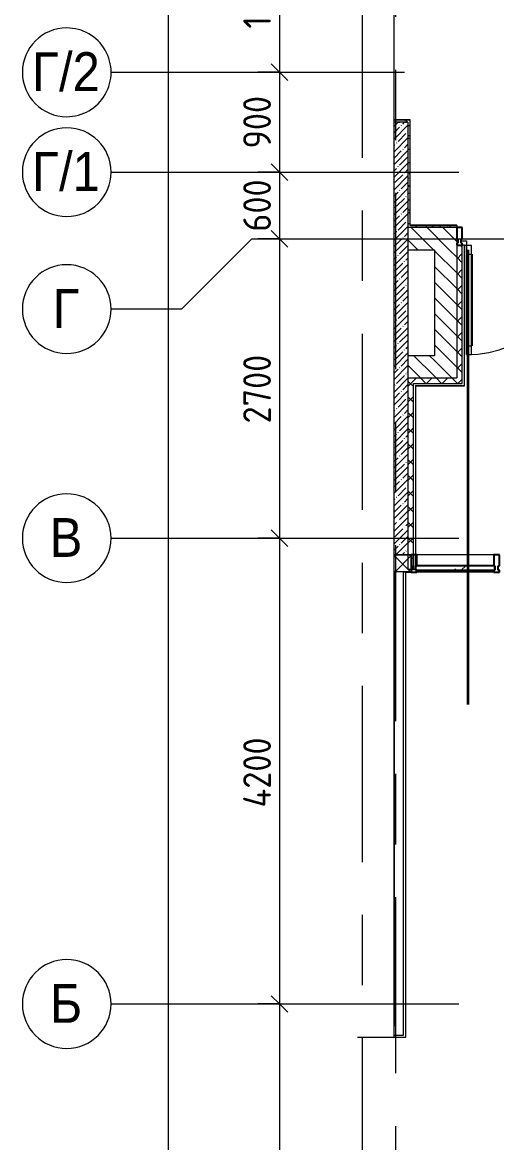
# Model space of a CAD drawing. Header units: millimetres. Extents: x 81494 to 296443, y -8553 to 29000.
# Drawn here: x 81494 to 85770, y 2350 to 12450 of the extents above; entities that cross this region are included whole.
import ezdxf

# ---------------------------------------------------------------- set-up
doc = ezdxf.new("R2010")
doc.units = ezdxf.units.MM
doc.linetypes.add('Осевая', pattern=[3175, 635, -476.25, 1587.5, -476.25])
for name, color, linetype, lineweight in [('A-ANNO-DIMS', 7, 'Continuous', 9), ('A-ANNO-DIMS-100', 7, 'Continuous', 9), ('A-DETL-1', 7, 'Continuous', 35), ('A-DETL-GENF', 7, 'Continuous', 9), ('A-GLAZ-CURT', 7, 'Continuous', 9), ('A-GLAZ-CURT-1', 7, 'Continuous', 25), ('A-GLAZ-CWMG', 7, 'Continuous', 9), ('A-GLAZ-CWMG-1', 7, 'Continuous', 25), ('A-WALL', 7, 'Continuous', 9), ('I-WALL', 7, 'Continuous', 9), ('Оси', 7, 'Continuous', 9), ('Оси-1', 7, 'Continuous', 20), ('Оси-2', 7, 'Осевая', 9)]:
    doc.layers.add(name, color=color, linetype=linetype, lineweight=lineweight)
for name, color, linetype, lineweight, true_color in [('A-DOOR-1', 7, 'Continuous', 9, 0xc0c0c0), ('A-WALL-1', 9, 'Continuous', 9, 0x808080), ('A-WALL-FNSH-1', 9, 'Continuous', 9, 0x808080)]:
    doc.layers.add(name, color=color, linetype=linetype, lineweight=lineweight, true_color=true_color)
doc.styles.add('Arial', font='arial.ttf', dxfattribs={"width": 0.9, "height": 350})
doc.styles.add('ISOCPEUR', font='isocpeur.ttf', dxfattribs={"width": 0.9, "height": 250})
doc.dimstyles.new('ISO-2_5_0_9К_БОЛЬШОЙ_1', dxfattribs={"dimscale": 304.8, "dimtxt": 248.995294, "dimasz": 0.492126, "dimexe": 0.393701, "dimexo": 0.984252, "dimgap": 0, "dimtad": 1, "dimdec": 0, "dimrnd": 10, "dimzin": 0, "dimdsep": 46, "dimtxsty": 'ISOCPEUR', "dimblk1": 'OBLIQUE', "dimblk2": 'OBLIQUE', "dimsah": 1, "dimcen": 0.09, "dimdle": 0.393701, "dimazin": 0, "dimtfac": 1, "dimtdec": 4, "dimtix": 1, "dimtmove": 0, "dimatfit": 3, "dimfxl": 1, "dimtvp": 1, "dimtolj": 1, "dimtzin": 0, "dimarcsym": 2})
doc.dimstyles.new('ISO-2_5_0_9К_БОЛЬШОЙ_2', dxfattribs={"dimscale": 304.8, "dimtxt": 248.995294, "dimasz": 0.492126, "dimexe": 0.393701, "dimexo": 0.984252, "dimgap": 0, "dimtad": 1, "dimdec": 0, "dimrnd": 10, "dimzin": 0, "dimdsep": 46, "dimtxsty": 'ISOCPEUR', "dimblk1": 'OBLIQUE', "dimblk2": 'OBLIQUE', "dimsah": 1, "dimcen": 0.09, "dimdle": 0.393701, "dimazin": 0, "dimtfac": 1, "dimtdec": 4, "dimtix": 1, "dimtmove": 2, "dimatfit": 3, "dimfxl": 1, "dimtvp": 1, "dimtolj": 1, "dimtzin": 0, "dimarcsym": 2})
pattern_1 = [(45, (0, 0), (-70.71068, 70.71068), []), (135, (0, 0), (-70.71068, -70.71068), [])]
pattern_2 = [(135, (0, 0), (-70.71068, -70.71068), [])]
pattern_3 = [(0, (0, 0), (121.92, 30.48), [10.058, -81.382, 10.058, -81.382, -487.68]), (0, (0, 0), (121.92, 30.48), [-182.88, 10.058, -172.822, 10.058, -81.382, -213.36]), (0, (0, 0), (121.92, 30.48), [-457.2, 10.058, -50.902, 10.058, -142.342]), (120, (45.72, 15.24), (-87.356454, 90.345817), [10.058, -81.382, 10.058, -81.382, -487.68]), (120, (45.72, 15.24), (-87.356454, 90.345817), [-182.88, 10.058, -172.822, 10.058, -81.382, -213.36]), (120, (45.72, 15.24), (-87.356454, 90.345817), [-457.2, 10.058, -50.902, 10.058, -142.342]), (240, (60.96, 76.2), (-34.563546, -120.825817), [10.058, -81.382, 10.058, -81.382, -487.68]), (240, (60.96, 76.2), (-34.563546, -120.825817), [-182.88, 10.058, -172.822, 10.058, -81.382, -213.36]), (240, (60.96, 76.2), (-34.563546, -120.825817), [-457.2, 10.058, -50.902, 10.058, -142.342])]

# ---------------------------------------------------------------- blocks, each defined once
blk = doc.blocks.new('Системная панель - Стекло - 40мм-24251897-План расстановки мебели и оборудования 1 этажа в осях 23_1-33')
at = {"layer": 'A-GLAZ-CURT'}
h = blk.add_hatch(dxfattribs=at)
h.set_pattern_fill('FP_33', color=256, style=0, pattern_type=2)
h.set_pattern_definition([(45, (-85497.5, -7410), (-282.8427, 282.8427), [200, -600]), (45, (-85697.5, -7510), (-282.8427, 282.8427), [600, -200]), (45, (-85297.5, -7610), (-282.8427, 282.8427), [200, -600])])
h.paths.add_polyline_path([(358, 0), (358, 40), (-358, 40), (-358, 0), (-194, 0)])
at = {"layer": 'A-GLAZ-CURT-1'}
for p, q in [((358, 40), (-358, 40)), ((-358, 40), (-358, 0)), ((-358, 0), (358, 0)), ((358, 0), (358, 40))]:
    blk.add_line(p, q, dxfattribs=at)
blk = doc.blocks.new('Прямоугольный импост - Импост структурный с накладкой - 160мм-24251894-План расстановки мебели и оборудования 1 этажа в осях 23_1-33')
at = {"layer": 'A-GLAZ-CWMG'}
for p, q in [((85745, 7650), (85050, 7650)), ((85745, 7493), (85050, 7493))]:
    blk.add_line(p, q, dxfattribs=at)
blk = doc.blocks.new('Дверь_Витражная_остекление_ - ВВ-17 остекление-32475309-План расстановки мебели и оборудования 1 этажа в осях 23_1-33')
at = {"layer": 'A-DETL-GENF'}
for p, q in [((-940, -20), (-985, -20)), ((-985, -1005), (-985, -20)), ((-940, -20), (-985, -20)), ((-985, -20), (-985, -1005)), ((-985, -100), (-940, -100)), ((-975, -925), (-975, -100)), ((-940, -1005), (-940, -20)), ((-940, -1005), (-940, -20)), ((-931, -925), (-931, -100)), ((981, -925), (981, -100)), ((990, -1005), (990, -20)), ((990, -20), (990, -1005)), ((1035, -100), (990, -100)), ((1025, -925), (1025, -100)), ((1035, -1005), (1035, -20)), ((1035, -1005), (1035, -20)), ((-985, -925), (-940, -925)), ((-985, -1005), (-940, -1005)), ((-985, -1005), (-940, -1005)), ((1035, -925), (990, -925)), ((1035, -1005), (990, -1005)), ((990, -1005), (1035, -1005))]:
    blk.add_line(p, q, dxfattribs=at)
at = {"layer": 'A-DOOR-1'}
for p, q in [((-1035, 20), (-985, 20)), ((-985, 20), (-985, -20)), ((985, 20), (1035, 20)), ((985, -20), (985, 20)), ((-985, -20), (-1005, -20)), ((-985, -1005), (-985, -20)), ((985, -1005), (985, -20)), ((1035, -20), (985, -20)), ((1035, -17), (1035, -20))]:
    blk.add_line(p, q, dxfattribs=at)
for centre, start, end in [((-985, -20), 270, 0), ((985, -20), 180, 270)]:
    blk.add_arc(centre, 985, start, end, dxfattribs=at)
blk = doc.blocks.new('Прямоугольный импост - Импост структурный с накладкой - 160мм-18691755-План расстановки мебели и оборудования 1 этажа в осях 23_1-33')
at = {"layer": 'A-GLAZ-CWMG-1'}
for p, q in [((-25, 0), (-25, 17)), ((-25, 17), (25, 17)), ((-15, 0), (-25, 0)), ((-15, -40), (-15, 0)), ((25, 0), (15, 0)), ((15, 0), (15, -40)), ((25, 17), (25, 0)), ((-25, -140), (-25, -40)), ((-25, -40), (-15, -40)), ((15, -40), (25, -40)), ((25, -40), (25, -140)), ((25, -140), (-25, -140))]:
    blk.add_line(p, q, dxfattribs=at)
blk = doc.blocks.new('Прямоугольный импост - Импост структурный с накладкой - 160мм Темный-32348142-План расстановки мебели и оборудования 1 этажа в осях 23_1-33')
at = {"layer": 'A-GLAZ-CWMG-1'}
for p, q in [((0, 17), (-50, 17)), ((-50, 17), (-50, 0)), ((-50, 0), (-40, 0)), ((-40, 0), (-40, -40)), ((-10, -40), (-10, 0)), ((-10, 0), (0, 0)), ((0, 0), (0, 17)), ((-40, -40), (-50, -40)), ((-50, -40), (-50, -140)), ((0, -40), (-10, -40)), ((0, -140), (0, -40)), ((-50, -140), (0, -140))]:
    blk.add_line(p, q, dxfattribs=at)
blk = doc.blocks.new('Прямоугольный импост - Импост структурный с накладкой - 160мм-22875598-План расстановки мебели и оборудования 1 этажа в осях 23_1-33')
at = {"layer": 'A-GLAZ-CWMG-1'}
for p, q in [((0, 17), (-50, 17)), ((-50, 17), (-50, 0)), ((-50, 0), (-40, 0)), ((-40, 0), (-40, -40)), ((-10, -40), (-10, 0)), ((-10, 0), (0, 0)), ((0, 0), (0, 17)), ((-40, -40), (-50, -40)), ((-50, -40), (-50, -140)), ((0, -40), (-10, -40)), ((0, -140), (0, -40)), ((-50, -140), (0, -140))]:
    blk.add_line(p, q, dxfattribs=at)
blk = doc.blocks.new('DET_L_Линия разрыва - М100-30654842-План расстановки мебели и оборудования 1 этажа в осях 23_1-33')
at = {"layer": 'A-DETL-GENF'}
blk.add_line((24080, 0), (12340, 0), dxfattribs=at)
blk = doc.blocks.new('Ось сетки - D8-29747960-План расстановки мебели и оборудования 1 этажа в осях 23_1-33')
at = {"layer": 'Оси-1'}
for start, end in [(360, 180), (180, 360)]:
    blk.add_arc((0, 0), 4, start, end, dxfattribs=at)
blk = doc.blocks.new('DIMBLOCK19-План расстановки мебели и оборудования 1 этажа в осях 23_1-33')
at = {"layer": 'A-ANNO-DIMS-100', "lineweight": 20}
for p, q in [((83811, 13400), (83736, 13475)), ((83811, 13400), (83886, 13325)), ((83811, 12000), (83736, 12075)), ((83811, 12000), (83886, 11925))]:
    blk.add_line(p, q, dxfattribs=at)
at = {"layer": 'A-ANNO-DIMS-100'}
for p, q in [((83617, 13400), (83931, 13400)), ((83811, 13400), (83617, 13400)), ((83811, 13400), (83811, 12000)), ((83617, 12000), (83931, 12000)), ((83811, 12000), (83617, 12000))]:
    blk.add_line(p, q, dxfattribs=at)
at = {"layer": 'A-ANNO-DIMS-100', "color": 0, "insert": (83485, 12394), "char_height": 250, "width": 735.49, "attachment_point": 1, "rotation": 90, "line_spacing_factor": 1.149209, "style": 'ISOCPEUR'}
blk.add_mtext('1400', dxfattribs=at)
blk = doc.blocks.new('_Oblique')
at = {"color": 0, "linetype": 'ByBlock', "lineweight": -2}
blk.add_line((-0.5, -0.5), (0.5, 0.5), dxfattribs=at)
blk = doc.blocks.new('DIMBLOCK20-План расстановки мебели и оборудования 1 этажа в осях 23_1-33')
at = {"layer": 'A-ANNO-DIMS-100', "lineweight": 20}
for p, q in [((83811, 12000), (83736, 12075)), ((83811, 12000), (83886, 11925)), ((83811, 11100), (83736, 11175)), ((83811, 11100), (83886, 11025))]:
    blk.add_line(p, q, dxfattribs=at)
at = {"layer": 'A-ANNO-DIMS-100'}
for p, q in [((83617, 12000), (83931, 12000)), ((83811, 12000), (83617, 12000)), ((83811, 12000), (83811, 11100)), ((83617, 11100), (83931, 11100)), ((83811, 11100), (83617, 11100))]:
    blk.add_line(p, q, dxfattribs=at)
at = {"layer": 'A-ANNO-DIMS-100', "color": 0, "insert": (83485, 11313), "char_height": 250, "width": 568.86, "attachment_point": 1, "rotation": 90, "line_spacing_factor": 1.149209, "style": 'ISOCPEUR'}
blk.add_mtext('900', dxfattribs=at)
blk = doc.blocks.new('DIMBLOCK21-План расстановки мебели и оборудования 1 этажа в осях 23_1-33')
at = {"layer": 'A-ANNO-DIMS-100', "lineweight": 20}
for p, q in [((83811, 11100), (83736, 11175)), ((83811, 11100), (83886, 11025)), ((83811, 10500), (83736, 10575)), ((83811, 10500), (83886, 10425))]:
    blk.add_line(p, q, dxfattribs=at)
at = {"layer": 'A-ANNO-DIMS-100'}
for p, q in [((83617, 11100), (83931, 11100)), ((83811, 11100), (83617, 11100)), ((83811, 11100), (83811, 10500)), ((83617, 10500), (83931, 10500)), ((83811, 10500), (83617, 10500))]:
    blk.add_line(p, q, dxfattribs=at)
at = {"layer": 'A-ANNO-DIMS-100', "color": 0, "insert": (83485, 10563), "char_height": 250, "width": 568.86, "attachment_point": 1, "rotation": 90, "line_spacing_factor": 1.149209, "style": 'ISOCPEUR'}
blk.add_mtext('600', dxfattribs=at)
blk = doc.blocks.new('DIMBLOCK22-План расстановки мебели и оборудования 1 этажа в осях 23_1-33')
at = {"layer": 'A-ANNO-DIMS-100', "lineweight": 20}
for p, q in [((83811, 10500), (83736, 10575)), ((83811, 10500), (83886, 10425)), ((83811, 7800), (83736, 7875)), ((83811, 7800), (83886, 7725))]:
    blk.add_line(p, q, dxfattribs=at)
at = {"layer": 'A-ANNO-DIMS-100'}
for p, q in [((83617, 10500), (83931, 10500)), ((83811, 10500), (83617, 10500)), ((83811, 10500), (83811, 7800)), ((83617, 7800), (83931, 7800)), ((83811, 7800), (83617, 7800))]:
    blk.add_line(p, q, dxfattribs=at)
at = {"layer": 'A-ANNO-DIMS-100', "color": 0, "insert": (83485, 8834), "char_height": 250, "width": 758.48, "attachment_point": 1, "rotation": 90, "line_spacing_factor": 1.149209, "style": 'ISOCPEUR'}
blk.add_mtext('2700', dxfattribs=at)
blk = doc.blocks.new('DIMBLOCK23-План расстановки мебели и оборудования 1 этажа в осях 23_1-33')
at = {"layer": 'A-ANNO-DIMS-100'}
for p, q in [((83617, 7800), (83931, 7800)), ((83811, 7800), (83617, 7800)), ((83811, 7800), (83811, 3600)), ((83617, 3600), (83931, 3600)), ((83811, 3600), (83617, 3600))]:
    blk.add_line(p, q, dxfattribs=at)
at = {"layer": 'A-ANNO-DIMS-100', "lineweight": 20}
for p, q in [((83811, 7800), (83736, 7875)), ((83811, 7800), (83886, 7725)), ((83811, 3600), (83736, 3675)), ((83811, 3600), (83886, 3525))]:
    blk.add_line(p, q, dxfattribs=at)
at = {"layer": 'A-ANNO-DIMS-100', "color": 0, "insert": (83485, 5372), "char_height": 250, "width": 787.21, "attachment_point": 1, "rotation": 90, "line_spacing_factor": 1.149209, "style": 'ISOCPEUR'}
blk.add_mtext('4200', dxfattribs=at)
blk = doc.blocks.new('DIMBLOCK24-План расстановки мебели и оборудования 1 этажа в осях 23_1-33')
at = {"layer": 'A-ANNO-DIMS-100', "lineweight": 20}
for p, q in [((83811, 3600), (83736, 3675)), ((83811, 3600), (83886, 3525)), ((83811, 0), (83736, 75)), ((83811, 0), (83886, -75))]:
    blk.add_line(p, q, dxfattribs=at)
at = {"layer": 'A-ANNO-DIMS-100'}
for p, q in [((83617, 3600), (83931, 3600)), ((83811, 3600), (83617, 3600)), ((83811, 3600), (83811, -120)), ((83617, 0), (83931, 0)), ((83811, 0), (83617, 0))]:
    blk.add_line(p, q, dxfattribs=at)
at = {"layer": 'A-ANNO-DIMS-100', "color": 0, "insert": (83485, 1484), "char_height": 250, "width": 758.48, "attachment_point": 1, "rotation": 90, "line_spacing_factor": 1.149209, "style": 'ISOCPEUR'}
blk.add_mtext('3600', dxfattribs=at)
blk = doc.blocks.new('DIMBLOCK25-План расстановки мебели и оборудования 1 этажа в осях 23_1-33')
at = {"layer": 'A-ANNO-DIMS-100', "lineweight": 20}
for p, q in [((82808, 27000), (82733, 27075)), ((82808, 27000), (82883, 26925)), ((82808, 0), (82733, 75)), ((82808, 0), (82883, -75))]:
    blk.add_line(p, q, dxfattribs=at)
at = {"layer": 'A-ANNO-DIMS-100'}
for p, q in [((82808, 27120), (82808, -120)), ((82614, 27000), (82928, 27000)), ((82808, 27000), (82614, 27000)), ((82614, 0), (82928, 0)), ((82808, 0), (82614, 0))]:
    blk.add_line(p, q, dxfattribs=at)
at = {"layer": 'A-ANNO-DIMS-100', "color": 0, "insert": (82481, 13572), "char_height": 250, "width": 948.1, "attachment_point": 1, "rotation": 90, "line_spacing_factor": 1.149209, "style": 'ISOCPEUR'}
blk.add_mtext('27000', dxfattribs=at)

msp = doc.modelspace()

# ---------------------------------------------------------------- hatches: boundary and pattern name
at = {"layer": 'A-WALL'}
h = msp.add_hatch(dxfattribs=at)
h.set_pattern_fill('FP_5', color=256, style=0, pattern_type=2)
h.set_pattern_definition(pattern_1)
h.paths.add_polyline_path([(89202, 7500), (89202, 7650), (89180, 7650), (89180, 7500)])
h.paths.add_polyline_path([(84930, 7500), (85000, 7500), (85000, 7650), (84845.7, 7650), (84845.7, 7500), (84860.3, 7500)])
h = msp.add_hatch(dxfattribs=at)
h.set_pattern_fill('FP_5', color=256, style=0, pattern_type=2)
h.set_pattern_definition(pattern_1)
h.paths.add_polyline_path([(84845.7, 3450), (84850, 3450), (84850, 7500), (84845.7, 7500), (84845.7, 3541.3)])
h = msp.add_hatch(dxfattribs=at)
h.set_pattern_fill('FP_5', color=256, style=0, pattern_type=2)
h.set_pattern_definition(pattern_1)
h.paths.add_polyline_path([(84845.7, 3400), (84850, 3400), (84850, 3450), (84845.7, 3450), (84845.7, 3404.3)])
at = {"layer": 'I-WALL'}
h = msp.add_hatch(dxfattribs=at)
h.set_pattern_fill('FP_67', color=256, style=0, pattern_type=2)
h.set_pattern_definition(pattern_3)
h.paths.add_polyline_path([(84845.7, 11550), (84970, 11550), (84970, 11570), (84845.7, 11570)])
h = msp.add_hatch(dxfattribs=at)
h.set_pattern_fill('FP_2', color=256, style=0, pattern_type=2)
h.set_pattern_definition([(45, (0, 0), (-57.02463, 57.02463), []), (45, (57.025, 0), (-57.02463, 57.02463), [100.806, -20.161, 3.353, -16.808])])
h.paths.add_polyline_path([(84860.3, 7650), (84970, 7650), (84970, 11550), (84845.7, 11550), (84845.7, 7650)])
h = msp.add_hatch(dxfattribs=at)
h.set_pattern_fill('FP_67', color=256, style=0, pattern_type=2)
h.set_pattern_definition(pattern_3)
h.paths.add_polyline_path([(84970, 10600), (84990, 10600), (84990, 11570), (84970, 11570), (84970, 11550)])
h = msp.add_hatch(dxfattribs=at)
h.set_pattern_fill('FP_67', color=256, style=0, pattern_type=2)
h.set_pattern_definition(pattern_3)
h.paths.add_polyline_path([(85410, 10600), (85410, 10620), (84990, 10620), (84990, 10600)])
h = msp.add_hatch(dxfattribs=at)
h.set_pattern_fill('FP_4', color=256, style=0, pattern_type=2)
h.set_pattern_definition(pattern_2)
h.paths.add_polyline_path([(85410, 10400), (85410, 10600), (84970, 10600), (84970, 10400), (85210, 10400)])
h = msp.add_hatch(dxfattribs=at)
h.set_pattern_fill('FP_5', color=256, style=0, pattern_type=2)
h.set_pattern_definition(pattern_1)
h.paths.add_polyline_path([(85410, 9195), (85460, 9195), (85460, 10443), (85410, 10443), (85410, 9245)])
h = msp.add_hatch(dxfattribs=at)
h.set_pattern_fill('FP_4', color=256, style=0, pattern_type=2)
h.set_pattern_definition(pattern_2)
h.paths.add_polyline_path([(85410, 9245), (85410, 10400), (85210, 10400), (85210, 9245)])
h = msp.add_hatch(dxfattribs=at)
h.set_pattern_fill('FP_4', color=256, style=0, pattern_type=2)
h.set_pattern_definition(pattern_2)
h.paths.add_polyline_path([(85210, 9245), (85210, 9445), (84970, 9445), (84970, 9245)])
h = msp.add_hatch(dxfattribs=at)
h.set_pattern_fill('FP_5', color=256, style=0, pattern_type=2)
h.set_pattern_definition(pattern_1)
h.paths.add_polyline_path([(85410, 9195), (85410, 9245), (84970, 9245), (84970, 9195), (85020, 9195)])
h = msp.add_hatch(dxfattribs=at)
h.set_pattern_fill('FP_5', color=256, style=0, pattern_type=2)
h.set_pattern_definition(pattern_1)
h.paths.add_polyline_path([(84970, 7520), (85020, 7520), (85020, 9195), (84970, 9195), (84970, 7885.8)])

# ---------------------------------------------------------------- linework, layer by layer
at = {"layer": 'A-DETL-1'}
msp.add_line((85510, 10400), (85510, 6300), dxfattribs=at)
at = {"layer": 'A-WALL'}
for p, q in [((84990, 10620), (84990, 11570)), ((84990, 10620), (85410, 10620)), ((85460, 9195), (85460, 10443)), ((85020, 9195), (85460, 9195)), ((85020, 7520), (85020, 9195)), ((85040, 9175), (85410, 9175)), ((85040, 9175), (85040, 7650)), ((84845.7, 7500), (85000, 7500)), ((84850, 3400), (84850, 7500)), ((84930, 3320), (84930, 7500)), ((84930, 7497), (85000, 7497)), ((84950, 7492), (84930, 7492)), ((84845.7, 3400), (84850, 3400)), ((84845.7, 3320), (84930, 3320))]:
    msp.add_line(p, q, dxfattribs=at)
at = {"layer": 'A-WALL-1'}
for p, q in [((84990, 11570), (84845.7, 11570)), ((84970, 11550), (84845.7, 11550)), ((84970, 11550), (84970, 10600)), ((85410, 10620), (85410, 9245)), ((85410, 10600), (84970, 10600)), ((84970, 10600), (84970, 7520)), ((85460, 10443), (85410, 10443)), ((84970, 10400), (85210, 10400)), ((85210, 10400), (85210, 9445)), ((85210, 9445), (84970, 9445)), ((84970, 9245), (85410, 9245)), ((84845.7, 7650), (84970, 7650)), ((85000, 7650), (84845.7, 7650)), ((85000, 7500), (85000, 7650)), ((84970, 7520), (85020, 7520))]:
    msp.add_line(p, q, dxfattribs=at)
at = {"layer": 'A-WALL-FNSH-1'}
for p, q in [((84991, 11571), (84845.7, 11571)), ((84991, 10620), (84991, 11571)), ((85410, 10621), (84990, 10621)), ((85410, 10620), (85410, 10621)), ((85481, 10443), (85460, 10443)), ((85480, 9175), (85480, 10443)), ((85481, 9174), (85481, 10443)), ((85041, 9174), (85481, 9174)), ((85041, 7650), (85041, 9174)), ((85410, 9175), (85480, 9175)), ((85040, 7520), (85040, 7650)), ((85040, 7650), (85041, 7650)), ((84950, 7492), (85000, 7492)), ((84950, 3300), (84950, 7492)), ((85000, 7492), (85000, 7500)), ((85020, 7520), (85040, 7520)), ((84517.1, 3300), (84950, 3300))]:
    msp.add_line(p, q, dxfattribs=at)
at = {"layer": 'Оси'}
for p, q in [((82293.9, 12000), (83591.4, 12000)), ((83642.2, 12000), (84939.7, 12000)), ((82293.9, 11100), (84793.9, 11100)), ((83563.9, 10500), (82928.9, 9865)), ((83563.9, 10500), (86063.9, 10500)), ((82928.9, 9865), (82293.9, 9865)), ((82293.9, 7800), (84793.9, 7800)), ((82293.9, 3600), (84793.9, 3600))]:
    msp.add_line(p, q, dxfattribs=at)
at = {"layer": 'Оси-2'}
for p, q in [((84560, 593.7), (84560, 19415.1)), ((84860, 1863.7), (84860, 19415.1)), ((83591.4, 12000), (83642.2, 12000)), ((84793.9, 11100), (122455, 11100)), ((84793.9, 7800), (122455, 7800)), ((84793.9, 3600), (122455, 3600))]:
    msp.add_line(p, q, dxfattribs=at)

# ---------------------------------------------------------------- block references
at = {"layer": 'A-DETL-GENF', "rotation": 270.0000000000003}
msp.add_blockref('DET_L_Линия разрыва - М100-30654842-План расстановки мебели и оборудования 1 этажа в осях 23_1-33', (84845.7, 27380.8), dxfattribs=at)
at = {"layer": 'A-DOOR-1'}
msp.add_blockref('Дверь_Витражная_остекление_ - ВВ-17 остекление-32475309-План расстановки мебели и оборудования 1 этажа в осях 23_1-33', (86485, 10460), dxfattribs=at)
at = {"layer": 'A-GLAZ-CURT'}
msp.add_blockref('Системная панель - Стекло - 40мм-24251897-План расстановки мебели и оборудования 1 этажа в осях 23_1-33', (85397.5, 7510), dxfattribs=at)
at = {"layer": 'A-GLAZ-CWMG', "rotation": 180}
for name, p in [('Прямоугольный импост - Импост структурный с накладкой - 160мм Темный-32348142-План расстановки мебели и оборудования 1 этажа в осях 23_1-33', (85410, 10460)), ('Прямоугольный импост - Импост структурный с накладкой - 160мм-22875598-План расстановки мебели и оборудования 1 этажа в осях 23_1-33', (85000, 7510))]:
    msp.add_blockref(name, p, dxfattribs=at)
at = {"layer": 'A-GLAZ-CWMG'}
msp.add_blockref('Прямоугольный импост - Импост структурный с накладкой - 160мм-24251894-План расстановки мебели и оборудования 1 этажа в осях 23_1-33', (0, 0), dxfattribs=at)
at = {"layer": 'A-GLAZ-CWMG', "extrusion": (0, 0, -1), "rotation": 180}
msp.add_blockref('Прямоугольный импост - Импост структурный с накладкой - 160мм-18691755-План расстановки мебели и оборудования 1 этажа в осях 23_1-33', (-85770, 7510), dxfattribs=at)
at = {"layer": 'Оси-1', "xscale": 99.99999999999993, "yscale": 99.99999999999993, "zscale": 99.99999999999993}
for p, rotation in [((81893.9, 12000), 269.9999999999995), ((81893.9, 11100), 269.9999999999994), ((81893.9, 9865), 269.9999999999994), ((81893.9, 7800), 269.9999999999994), ((81893.9, 3600), 269.9999999999994)]:
    msp.add_blockref('Ось сетки - D8-29747960-План расстановки мебели и оборудования 1 этажа в осях 23_1-33', p, dxfattribs=dict(at, rotation=rotation))

# ---------------------------------------------------------------- texts
at = {"layer": 'Оси', "char_height": 350, "attachment_point": 1, "style": 'Arial'}
for s, insert, width in [('\\fArial|b0|i0|c204|p34|;\\W.9;Г', (81580.4, 12181), 295.823), ('/2', (81824.5, 12181), 454.557), ('\\fArial|b0|i0|c204|p34|;\\W.9;Г', (81580.4, 11281), 295.823), ('/1', (81824.5, 11281), 454.557), ('\\fArial|b0|i0|c204|p34|;\\W.9;Г', (81768.1, 10046), 295.823), ('\\fArial|b0|i0|c204|p34|;\\W.9;В', (81741.1, 7981), 360.759), ('\\fArial|b0|i0|c204|p34|;\\W.9;Б', (81744.2, 3781), 353.544)]:
    msp.add_mtext(s, dxfattribs=dict(at, insert=insert, width=width))

# ---------------------------------------------------------------- dimensions: what is measured, and where the dimension line sits
at = {"layer": 'A-ANNO-DIMS'}
dim = msp.add_linear_dim(base=(82807.8, 0), p1=(82913.9, 27000), p2=(82913.9, 0), angle=90, dimstyle='ISO-2_5_0_9К_БОЛЬШОЙ_2', override={"dimpost": '<>', "dimfxl": 26999.999823}, dxfattribs=at)
dim.commit()
dim.dimension.update_dxf_attribs({"geometry": 'DIMBLOCK25-План расстановки мебели и оборудования 1 этажа в осях 23_1-33', "text_midpoint": (82647.9, 14046), "dimtype": 160, "text_rotation": 90})
for base, p1, p2, override, picture, middle in [((83811.3, 12000), (83917.3, 13400), (83917.3, 12000), {"dimpost": '<>', "dimfxl": 1399.999995}, 'DIMBLOCK19-План расстановки мебели и оборудования 1 этажа в осях 23_1-33', (83686.3, 12700)), ((83811.3, 11100), (83917.3, 12000), (83917.3, 11100), {"dimpost": '<>', "dimfxl": 900}, 'DIMBLOCK20-План расстановки мебели и оборудования 1 этажа в осях 23_1-33', (83686.3, 11550)), ((83811.3, 10500), (83917.3, 11100), (83917.3, 10500), {"dimpost": '<>', "dimfxl": 600}, 'DIMBLOCK21-План расстановки мебели и оборудования 1 этажа в осях 23_1-33', (83686.3, 10800)), ((83811.3, 7800), (83917.3, 10500), (83917.3, 7800), {"dimpost": '<>', "dimfxl": 2700}, 'DIMBLOCK22-План расстановки мебели и оборудования 1 этажа в осях 23_1-33', (83686.3, 9150)), ((83811.3, 3600), (83917.3, 7800), (83917.3, 3600), {"dimpost": '<>', "dimfxl": 4200}, 'DIMBLOCK23-План расстановки мебели и оборудования 1 этажа в осях 23_1-33', (83686.3, 5700)), ((83811.3, 0), (83917.3, 3600), (83917.3, 0), {"dimpost": '<>', "dimfxl": 3600}, 'DIMBLOCK24-План расстановки мебели и оборудования 1 этажа в осях 23_1-33', (83686.3, 1800))]:
    dim = msp.add_linear_dim(base=base, p1=p1, p2=p2, angle=90, dimstyle='ISO-2_5_0_9К_БОЛЬШОЙ_1', override=override, dxfattribs=at)
    dim.commit()
    dim.dimension.update_dxf_attribs({"geometry": picture, "text_midpoint": middle})

doc.saveas('drawing.dxf')
